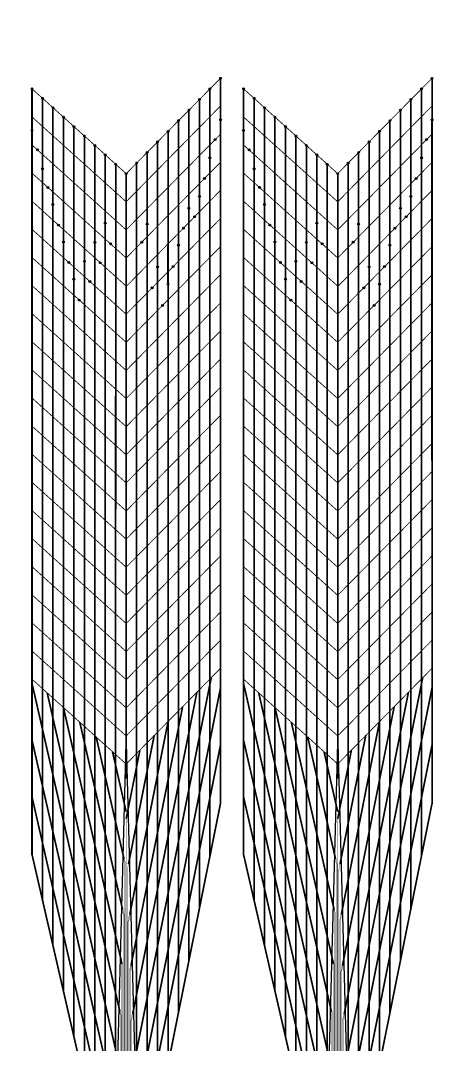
# Model space of a CAD drawing. Header units: millimetres. Extents: x -51 to 51, y -51 to 51.
# Drawn here: x -4.52 to 0.49, y 7.89 to 20.03 of the extents above; entities that cross this region are included whole.
import ezdxf

# ---------------------------------------------------------------- set-up
doc = ezdxf.new("R2010")
doc.units = ezdxf.units.MM
doc.linetypes.add('DASHED', pattern=[19.05, 12.7, -6.35])
for name, color, linetype in [('bottom_SU8', 5, 'Continuous'), ('metal', 43, 'Continuous'), ('Pt_pads', 1, 'Continuous'), ('reference', 18, 'DASHED')]:
    doc.layers.add(name, color=color, linetype=linetype)
doc.layers.add('top SU-8', color=3, linetype='Continuous', transparency=0.63)

msp = doc.modelspace()

# ---------------------------------------------------------------- linework, layer by layer
at = {"layer": 'bottom_SU8', "transparency": 33554559}
for points, const_width in [([(-3.271, 18.216), (-2.152, 19.347)], 0.01), ([(-0.762, 18.216), (0.357, 19.347)], 0.01), ([(-3.271, 17.882), (-2.153, 19.017)], 0.01), ([(-0.762, 17.882), (0.355, 19.017)], 0.01), ([(-3.271, 17.549), (-2.152, 18.684)], 0.01), ([(-0.762, 17.549), (0.357, 18.684)], 0.01), ([(-3.271, 17.216), (-2.152, 18.351)], 0.01), ([(-0.762, 17.216), (0.357, 18.351)], 0.01), ([(-3.271, 16.877), (-2.152, 18.018)], 0.01), ([(-0.762, 16.877), (0.357, 18.018)], 0.01), ([(-3.271, 16.549), (-2.152, 17.684)], 0.01), ([(-0.762, 16.549), (0.357, 17.684)], 0.01), ([(-3.271, 16.216), (-2.152, 17.351)], 0.01), ([(-0.762, 16.216), (0.357, 17.351)], 0.01), ([(-3.271, 15.882), (-2.152, 17.018)], 0.01), ([(-0.762, 15.882), (0.357, 17.018)], 0.01), ([(-3.271, 15.549), (-2.152, 16.684)], 0.01), ([(-0.762, 15.549), (0.357, 16.684)], 0.01), ([(-3.271, 15.216), (-2.152, 16.351)], 0.01), ([(-0.762, 15.216), (0.357, 16.351)], 0.01), ([(-3.271, 14.882), (-2.152, 16.018)], 0.01), ([(-0.762, 14.882), (0.357, 16.018)], 0.01), ([(-3.271, 14.549), (-2.152, 15.684)], 0.01), ([(-0.762, 14.549), (0.357, 15.684)], 0.01), ([(-3.271, 14.216), (-2.152, 15.351)], 0.01), ([(-0.762, 14.216), (0.357, 15.351)], 0.01), ([(-3.271, 13.882), (-2.152, 15.018)], 0.01), ([(-0.762, 13.882), (0.357, 15.018)], 0.01), ([(-3.271, 13.549), (-2.152, 14.684)], 0.01), ([(-0.762, 13.549), (0.357, 14.684)], 0.01), ([(-3.271, 13.216), (-2.152, 14.351)], 0.01), ([(-0.762, 13.216), (0.357, 14.351)], 0.01), ([(-3.271, 12.882), (-2.152, 14.018)], 0.01), ([(-0.762, 12.882), (0.357, 14.018)], 0.01), ([(-3.271, 12.549), (-2.152, 13.684)], 0.01), ([(-0.762, 12.549), (0.357, 13.684)], 0.01), ([(-3.271, 12.216), (-2.152, 13.351)], 0.01), ([(-0.762, 12.216), (0.357, 13.351)], 0.01), ([(-3.271, 11.882), (-2.152, 13.018)], 0.01), ([(-0.762, 11.882), (0.357, 13.018)], 0.01), ([(-3.271, 11.549), (-2.152, 12.684)], 0.01), ([(-0.762, 11.549), (0.357, 12.684)], 0.01), ([(-3.271, 11.216), (-2.152, 12.351)], 0.01), ([(-0.762, 11.216), (0.357, 12.351)], 0.01), ([(-4.388, 12.173), (-3.351, 7.632)], 0.02), ([(-2.262, 12.239), (-3.184, 7.633)], 0.02), ([(-1.879, 12.173), (-0.842, 7.632)], 0.02), ([(0.246, 12.239), (-0.675, 7.633)], 0.02), ([(-4.208, 12.06), (-3.345, 8.279)], 0.02), ([(-2.432, 12.068), (-3.194, 8.254)], 0.02), ([(-2.152, 12.117), (-3.166, 7.049)], 0.02), ([(-1.699, 12.06), (-0.836, 8.279)], 0.02), ([(0.077, 12.068), (-0.685, 8.254)], 0.02), ([(0.357, 12.117), (-0.657, 7.049)], 0.02), ([(-2.601, 11.896), (-3.214, 8.826)], 0.02), ([(-0.092, 11.896), (-0.706, 8.826)], 0.02), ([(-4.015, 11.886), (-3.32, 8.843)], 0.02), ([(-1.506, 11.886), (-0.811, 8.843)], 0.02), ([(-3.821, 11.711), (-3.313, 9.488)], 0.02), ([(-2.774, 11.719), (-3.228, 9.432)], 0.02), ([(-1.312, 11.711), (-0.804, 9.488)], 0.02), ([(-0.266, 11.719), (-0.719, 9.432)], 0.02), ([(-3.627, 11.537), (-3.296, 10.088)], 0.02), ([(-2.938, 11.558), (-3.244, 10.028)], 0.02), ([(-1.118, 11.537), (-0.787, 10.088)], 0.02), ([(-0.429, 11.558), (-0.735, 10.028)], 0.02), ([(-4.388, 11.5), (-3.369, 7.037)], 0.02), ([(-2.152, 11.443), (-3.153, 6.438)], 0.02), ([(-1.879, 11.5), (-0.86, 7.037)], 0.02), ([(0.357, 11.443), (-0.644, 6.438)], 0.02), ([(-3.433, 11.362), (-3.271, 10.65)], 0.02), ([(-3.108, 11.381), (-3.271, 10.566)], 0.02), ([(-0.924, 11.362), (-0.762, 10.65)], 0.02), ([(-0.599, 11.381), (-0.762, 10.566)], 0.02), ([(-4.388, 10.826), (-3.375, 6.389)], 0.02), ([(-1.879, 10.826), (-0.866, 6.389)], 0.02)]:
    msp.add_lwpolyline(points, dxfattribs=dict(at, const_width=const_width))
at = {"layer": 'bottom_SU8', "transparency": 33554544}
for points, const_width in [([(-2.152, 19.347), (-2.152, 10.743)], 0.02), ([(0.357, 19.347), (0.357, 10.743)], 0.02), ([(-4.388, 19.222), (-4.388, 10.137)], 0.02), ([(-4.388, 19.222), (-3.271, 18.216)], 0.01), ([(-2.277, 19.222), (-2.277, 10.127)], 0.02), ([(-1.879, 19.222), (-1.879, 10.137)], 0.02), ([(-1.879, 19.222), (-0.762, 18.216)], 0.01), ([(0.231, 19.222), (0.231, 10.127)], 0.02), ([(-4.388, 18.888), (-3.271, 17.882)], 0.01), ([(-4.015, 16.127), (-4.015, 18.886)], 0.02), ([(-1.879, 18.888), (-0.762, 17.882)], 0.01), ([(-1.506, 16.127), (-1.506, 18.886)], 0.02), ([(-4.388, 18.556), (-3.271, 17.549)], 0.01), ([(-1.879, 18.556), (-0.762, 17.549)], 0.01), ([(-4.388, 18.222), (-3.271, 17.216)], 0.01), ([(-3.271, 18.216), (-3.271, 11.044)], 0.02), ([(-1.879, 18.222), (-0.762, 17.216)], 0.01), ([(-0.762, 18.216), (-0.762, 11.044)], 0.02), ([(-4.388, 17.889), (-3.271, 16.882)], 0.01), ([(-1.879, 17.889), (-0.762, 16.882)], 0.01), ([(-4.388, 17.556), (-3.271, 16.549)], 0.01), ([(-1.879, 17.556), (-0.762, 16.549)], 0.01), ([(-4.388, 17.222), (-3.271, 16.216)], 0.01), ([(-1.879, 17.222), (-0.762, 16.216)], 0.01), ([(-4.388, 16.889), (-3.271, 15.882)], 0.01), ([(-1.879, 16.889), (-0.762, 15.882)], 0.01), ([(-4.388, 16.556), (-3.271, 15.549)], 0.01), ([(-1.879, 16.556), (-0.762, 15.549)], 0.01), ([(-4.388, 16.222), (-3.271, 15.216)], 0.01), ([(-1.879, 16.222), (-0.762, 15.216)], 0.01), ([(-4.388, 15.889), (-3.271, 14.882)], 0.01), ([(-1.879, 15.889), (-0.762, 14.882)], 0.01), ([(-4.388, 15.556), (-3.271, 14.549)], 0.01), ([(-1.879, 15.556), (-0.762, 14.549)], 0.01), ([(-4.388, 15.222), (-3.271, 14.216)], 0.01), ([(-1.879, 15.222), (-0.762, 14.216)], 0.01), ([(-4.388, 14.889), (-3.271, 13.882)], 0.01), ([(-1.879, 14.889), (-0.762, 13.882)], 0.01), ([(-4.388, 14.556), (-3.271, 13.549)], 0.01), ([(-1.879, 14.556), (-0.762, 13.549)], 0.01), ([(-4.388, 14.222), (-3.271, 13.216)], 0.01), ([(-1.879, 14.222), (-0.762, 13.216)], 0.01), ([(-4.388, 13.889), (-3.271, 12.882)], 0.01), ([(-1.879, 13.889), (-0.762, 12.882)], 0.01), ([(-4.388, 13.556), (-3.271, 12.549)], 0.01), ([(-1.879, 13.556), (-0.762, 12.549)], 0.01), ([(-4.388, 13.222), (-3.271, 12.216)], 0.01), ([(-1.879, 13.222), (-0.762, 12.216)], 0.01), ([(-4.388, 12.889), (-3.271, 11.882)], 0.01), ([(-1.879, 12.889), (-0.762, 11.882)], 0.01), ([(-4.388, 12.556), (-3.271, 11.549)], 0.01), ([(-1.879, 12.556), (-0.762, 11.549)], 0.01), ([(-4.388, 12.222), (-3.271, 11.216)], 0.01), ([(-1.879, 12.222), (-0.762, 11.216)], 0.01), ([(-3.131, 5.879), (-2.152, 10.749)], 0.02), ([(-0.623, 5.879), (0.357, 10.749)], 0.02), ([(-4.388, 10.144), (-3.411, 5.898)], 0.02), ([(-1.879, 10.144), (-0.902, 5.898)], 0.02)]:
    msp.add_lwpolyline(points, dxfattribs=dict(at, const_width=const_width))
at = {"layer": 'bottom_SU8', "transparency": 33554559}
for points in [[(-4.263, 19.11, 0.02, 0.02, 0), (-4.263, 9.601, 0.02, 0.02, 0)], [(-2.402, 19.097, 0.02, 0.02, 0), (-2.402, 9.505, 0.02, 0.02, 0)], [(-1.754, 19.11, 0.02, 0.02, 0), (-1.754, 9.601, 0.02, 0.02, 0)], [(0.106, 19.097, 0.02, 0.02, 0), (0.106, 9.505, 0.02, 0.02, 0)], [(-4.139, 18.998, 0.02, 0.02, 0), (-4.139, 9.062, 0.02, 0.02, 0)], [(-2.526, 18.971, 0.02, 0.02, 0), (-2.526, 8.888, 0.02, 0.02, 0)], [(-1.63, 18.998, 0.02, 0.02, 0), (-1.63, 9.062, 0.02, 0.02, 0)], [(-0.018, 18.971, 0.02, 0.02, 0), (-0.018, 8.888, 0.02, 0.02, 0)], [(-2.65, 18.845, 0.02, 0.02, 0), (-2.65, 8.271, 0.02, 0.02, 0)], [(-0.142, 18.845, 0.02, 0.02, 0), (-0.142, 8.271, 0.02, 0.02, 0)], [(-3.891, 18.774, 0.02, 0.02, 0), (-3.891, 7.984, 0.02, 0.02, 0)], [(-2.774, 18.719, 0.02, 0.02, 0), (-2.774, 7.658, 0.02, 0.02, 0)], [(-1.382, 18.774, 0.02, 0.02, 0), (-1.382, 7.984, 0.02, 0.02, 0)], [(-0.266, 18.719, 0.02, 0.02, 0), (-0.266, 7.658, 0.02, 0.02, 0)], [(-3.767, 18.663, 0.02, 0.02, 0), (-3.767, 7.446, 0.02, 0.02, 0)], [(-2.899, 18.593, 0.02, 0.02, 0), (-2.899, 7.037, 0.02, 0.02, 0)], [(-1.258, 18.663, 0.02, 0.02, 0), (-1.258, 7.446, 0.02, 0.02, 0)], [(-0.39, 18.593, 0.02, 0.02, 0), (-0.39, 7.037, 0.02, 0.02, 0)], [(-3.643, 18.551, 0.02, 0.02, 0), (-3.643, 6.906, 0.02, 0.02, 0)], [(-3.023, 18.468, 0.02, 0.02, 0), (-3.023, 6.42, 0.02, 0.02, 0)], [(-1.134, 18.551, 0.02, 0.02, 0), (-1.134, 6.906, 0.02, 0.02, 0)], [(-0.514, 18.468, 0.02, 0.02, 0), (-0.514, 6.42, 0.02, 0.02, 0)], [(-3.519, 18.439, 0.02, 0.02, 0), (-3.519, 6.368, 0.02, 0.02, 0)], [(-3.395, 18.327, 0.02, 0.02, 0), (-3.397, 6.758, 0.02, 0.02, 0)], [(-3.147, 18.342, 0.02, 0.02, 0), (-3.147, 6.881, 0.02, 0.02, 0)], [(-1.01, 18.439, 0.02, 0.02, 0), (-1.01, 6.368, 0.02, 0.02, 0)], [(-0.886, 18.327, 0.02, 0.02, 0), (-0.888, 6.758, 0.02, 0.02, 0)], [(-0.638, 18.342, 0.02, 0.02, 0), (-0.638, 6.881, 0.02, 0.02, 0)], [(-4.015, 16.127, 0.02, 0.02, 0), (-4.015, 8.523, 0.04, 0.04, 0)], [(-1.506, 16.127, 0.02, 0.02, 0), (-1.506, 8.523, 0.04, 0.04, 0)]]:
    msp.add_lwpolyline(points, format="xyseb", dxfattribs=at)
at = {"layer": 'bottom_SU8', "transparency": 33554544}
for points in [[(-3.271, 11.462), (-3.121, 5.923), (-3.419, 5.923)], [(-0.762, 11.462), (-0.612, 5.923), (-0.91, 5.923)]]:
    msp.add_lwpolyline(points, close=True, dxfattribs=at)
for centre, radius in [((-2.152, 19.347), 0.01), ((0.357, 19.347), 0.01), ((-4.388, 19.222), 0.01), ((-2.277, 19.222), 0.0115), ((-1.879, 19.222), 0.01), ((0.231, 19.222), 0.0115), ((-4.263, 19.11), 0.01), ((-1.754, 19.11), 0.01), ((-4.139, 18.998), 0.01), ((-1.63, 18.998), 0.01), ((-4.015, 18.886), 0.01), ((-2.152, 18.853), 0.011), ((-1.506, 18.886), 0.01), ((0.357, 18.853), 0.011), ((-4.388, 18.729), 0.011), ((-3.891, 18.774), 0.01), ((-1.879, 18.729), 0.011), ((-1.382, 18.774), 0.01), ((-3.767, 18.663), 0.01), ((-2.217, 18.619), 0.011), ((-1.258, 18.663), 0.01), ((0.292, 18.619), 0.011), ((-4.323, 18.497), 0.011), ((-3.643, 18.551), 0.01), ((-1.814, 18.497), 0.011), ((-1.134, 18.551), 0.01), ((-3.519, 18.439), 0.01), ((-3.395, 18.327), 0.01), ((-2.277, 18.404), 0.011), ((-1.01, 18.439), 0.01), ((-0.886, 18.327), 0.01), ((0.232, 18.404), 0.011), ((-4.263, 18.273), 0.011), ((-1.754, 18.273), 0.011), ((-2.342, 18.158), 0.011), ((0.167, 18.158), 0.011), ((-4.199, 18.051), 0.011), ((-1.69, 18.051), 0.011), ((-4.139, 17.85), 0.011), ((-2.402, 17.946), 0.011), ((-1.63, 17.85), 0.011), ((0.106, 17.946), 0.011), ((-2.526, 17.805), 0.011), ((-0.018, 17.805), 0.011), ((-4.074, 17.606), 0.011), ((-3.519, 17.63), 0.011), ((-3.023, 17.618), 0.011), ((-2.459, 17.705), 0.011), ((-1.566, 17.606), 0.011), ((-1.01, 17.63), 0.011), ((-0.514, 17.618), 0.011), ((0.049, 17.705), 0.011), ((-2.591, 17.57), 0.011), ((-0.083, 17.57), 0.011), ((-4.015, 17.406), 0.011), ((-3.643, 17.401), 0.011), ((-3.455, 17.383), 0.011), ((-3.086, 17.404), 0.011), ((-2.65, 17.367), 0.011), ((-1.506, 17.406), 0.011), ((-1.134, 17.401), 0.011), ((-0.946, 17.383), 0.011), ((-0.577, 17.404), 0.011), ((-0.142, 17.367), 0.011), ((-3.951, 17.162), 0.011), ((-3.767, 17.176), 0.011), ((-3.578, 17.16), 0.011), ((-2.898, 17.109), 0.011), ((-2.715, 17.113), 0.011), ((-1.442, 17.162), 0.011), ((-1.258, 17.176), 0.011), ((-1.07, 17.16), 0.011), ((-0.39, 17.109), 0.011), ((-0.206, 17.113), 0.011), ((-3.891, 16.965), 0.011), ((-3.702, 16.938), 0.011), ((-2.775, 16.906), 0.011), ((-1.382, 16.965), 0.011), ((-1.194, 16.938), 0.011), ((-0.266, 16.906), 0.011), ((-2.962, 16.862), 0.011), ((-0.453, 16.862), 0.011), ((-3.827, 16.717), 0.011), ((-2.839, 16.654), 0.011), ((-1.318, 16.717), 0.011), ((-0.33, 16.654), 0.011)]:
    msp.add_circle(centre, radius, dxfattribs=at)
at = {"layer": 'bottom_SU8', "transparency": 33554559}
for centre in [(-2.402, 19.097), (0.106, 19.097), (-2.526, 18.971), (-0.018, 18.971), (-2.65, 18.845), (-0.142, 18.845), (-2.774, 18.719), (-0.266, 18.719), (-2.899, 18.593), (-0.39, 18.593), (-3.023, 18.468), (-0.514, 18.468), (-3.147, 18.342), (-0.638, 18.342), (-3.271, 18.216), (-0.762, 18.216)]:
    msp.add_circle(centre, 0.01, dxfattribs=at)
at = {"layer": 'metal', "transparency": 33554544, "const_width": 0.004}
for points in [[(-2.147, 10.748), (-2.147, 18.853)], [(0.361, 10.748), (0.361, 18.853)], [(-4.392, 10.137), (-4.393, 18.729)], [(-1.883, 10.137), (-1.884, 18.729)], [(-2.157, 18.68), (-2.217, 18.619)], [(-2.157, 10.749), (-2.157, 18.681)], [(0.352, 18.68), (0.292, 18.619)], [(0.352, 10.749), (0.352, 18.681)], [(-4.384, 18.552), (-4.323, 18.497)], [(-4.383, 10.142), (-4.383, 18.551)], [(-1.875, 18.552), (-1.814, 18.497)], [(-1.874, 10.142), (-1.874, 18.551)], [(-2.272, 10.819), (-2.272, 18.404)], [(0.237, 10.819), (0.237, 18.404)], [(-2.282, 18.219), (-2.342, 18.158)], [(-2.282, 10.82), (-2.282, 18.221)], [(0.227, 18.219), (0.167, 18.158)], [(0.227, 10.82), (0.227, 18.221)], [(-4.258, 10.278), (-4.258, 18.109)], [(-4.258, 18.105), (-4.199, 18.051)], [(-1.749, 10.278), (-1.749, 18.109)], [(-1.749, 18.105), (-1.69, 18.051)], [(-4.144, 17.85), (-4.144, 10.405)], [(-2.397, 10.865), (-2.397, 17.946)], [(-1.635, 17.85), (-1.635, 10.405)], [(0.112, 10.865), (0.112, 17.946)], [(-2.522, 10.918), (-2.522, 17.805)], [(-2.407, 17.759), (-2.459, 17.705)], [(-2.407, 10.866), (-2.407, 17.761)], [(-0.013, 10.918), (-0.013, 17.805)], [(0.102, 17.759), (0.049, 17.705)], [(0.102, 10.866), (0.102, 17.761)], [(-4.135, 17.661), (-4.074, 17.606)], [(-4.134, 10.405), (-4.134, 17.66)], [(-3.523, 11.061), (-3.523, 17.63)], [(-3.022, 11.131), (-3.022, 17.618)], [(-2.529, 17.634), (-2.591, 17.57)], [(-2.531, 10.921), (-2.53, 17.633)], [(-1.626, 17.661), (-1.566, 17.606)], [(-1.625, 10.405), (-1.625, 17.66)], [(-1.014, 11.061), (-1.014, 17.63)], [(-0.514, 11.131), (-0.514, 17.618)], [(-0.02, 17.634), (-0.083, 17.57)], [(-0.022, 10.921), (-0.021, 17.633)], [(-4.019, 10.535), (-4.019, 17.406)], [(-3.647, 10.93), (-3.647, 17.402)], [(-3.515, 17.438), (-3.455, 17.383)], [(-3.514, 11.061), (-3.514, 17.437)], [(-3.149, 17.34), (-3.086, 17.404)], [(-2.646, 10.97), (-2.645, 17.367)], [(-1.51, 10.535), (-1.51, 17.406)], [(-1.138, 10.93), (-1.138, 17.402)], [(-1.007, 17.438), (-0.946, 17.383)], [(-1.005, 11.061), (-1.006, 17.437)], [(-0.64, 17.34), (-0.577, 17.404)], [(-0.137, 10.97), (-0.136, 17.367)], [(-3.147, 11.185), (-3.147, 17.342)], [(-0.638, 11.185), (-0.638, 17.342)], [(-4.011, 10.535), (-4.011, 17.218)], [(-4.011, 17.216), (-3.951, 17.162)], [(-3.772, 10.799), (-3.772, 17.176)], [(-3.638, 10.93), (-3.638, 17.215)], [(-3.638, 17.213), (-3.578, 17.16)], [(-2.655, 17.174), (-2.715, 17.113)], [(-2.655, 10.971), (-2.655, 17.175)], [(-1.502, 10.535), (-1.502, 17.218)], [(-1.502, 17.216), (-1.442, 17.162)], [(-1.263, 10.799), (-1.263, 17.176)], [(-1.129, 10.93), (-1.129, 17.215)], [(-1.129, 17.213), (-1.07, 17.16)], [(-0.146, 17.174), (-0.206, 17.113)], [(-0.146, 10.971), (-0.146, 17.175)], [(-2.894, 11.094), (-2.894, 17.109)], [(-0.385, 11.094), (-0.386, 17.109)], [(-3.895, 10.669), (-3.895, 16.965)], [(-3.762, 10.801), (-3.762, 16.994)], [(-3.762, 16.992), (-3.702, 16.938)], [(-2.902, 16.924), (-2.962, 16.862)], [(-2.904, 11.094), (-2.903, 16.923)], [(-2.769, 11.025), (-2.769, 16.906)], [(-1.387, 10.669), (-1.387, 16.965)], [(-1.253, 10.801), (-1.253, 16.994)], [(-1.253, 16.992), (-1.194, 16.938)], [(-0.393, 16.924), (-0.453, 16.862)], [(-0.395, 11.094), (-0.394, 16.923)], [(-0.261, 11.025), (-0.261, 16.906)], [(-3.887, 10.668), (-3.887, 16.774)], [(-3.887, 16.772), (-3.827, 16.717)], [(-1.379, 10.668), (-1.378, 16.774)], [(-1.378, 16.772), (-1.318, 16.717)], [(-2.78, 16.714), (-2.839, 16.654)], [(-2.78, 11.025), (-2.78, 16.716)], [(-0.271, 16.714), (-0.33, 16.654)], [(-0.271, 11.025), (-0.271, 16.716)], [(-3.147, 11.186), (-3.27, 10.571)], [(-0.638, 11.186), (-0.761, 10.571)], [(-3.287, 10.026), (-3.523, 11.062)], [(-3.278, 10.027), (-3.514, 11.062)], [(-3.022, 11.134), (-3.26, 9.947)], [(-3.251, 9.343), (-2.903, 11.095)], [(-3.242, 9.343), (-2.894, 11.095)], [(-0.778, 10.026), (-1.014, 11.062)], [(-0.769, 10.027), (-1.005, 11.062)], [(-0.514, 11.134), (-0.751, 9.947)], [(-0.742, 9.343), (-0.394, 11.095)], [(-0.733, 9.343), (-0.385, 11.095)], [(-3.305, 9.431), (-3.647, 10.932)], [(-3.296, 9.431), (-3.638, 10.932)], [(-3.233, 8.757), (-2.78, 11.026)], [(-3.224, 8.76), (-2.769, 11.026)], [(-3.215, 8.176), (-2.655, 10.973)], [(-3.206, 8.173), (-2.645, 10.973)], [(-0.796, 9.431), (-1.138, 10.932)], [(-0.787, 9.431), (-1.13, 10.932)], [(-0.724, 8.757), (-0.271, 11.026)], [(-0.715, 8.76), (-0.261, 11.026)], [(-0.706, 8.176), (-0.146, 10.973)], [(-0.697, 8.173), (-0.136, 10.973)], [(-3.197, 7.592), (-2.531, 10.922)], [(-3.188, 7.591), (-2.522, 10.92)], [(-3.179, 7.009), (-2.407, 10.866)], [(-3.17, 7.006), (-2.397, 10.866)], [(-3.161, 6.425), (-2.282, 10.821)], [(-3.153, 6.414), (-2.272, 10.821)], [(-0.688, 7.592), (-0.022, 10.922)], [(-0.679, 7.591), (-0.013, 10.92)], [(-0.67, 7.009), (0.102, 10.866)], [(-0.661, 7.006), (0.112, 10.866)], [(-0.652, 6.425), (0.227, 10.821)], [(-0.644, 6.414), (0.237, 10.821)], [(-3.323, 8.837), (-3.772, 10.801)], [(-3.314, 8.84), (-3.762, 10.802)], [(-3.143, 5.847), (-2.157, 10.75)], [(-3.134, 5.846), (-2.147, 10.749)], [(-0.814, 8.837), (-1.263, 10.801)], [(-0.805, 8.84), (-1.253, 10.802)], [(-0.634, 5.847), (0.352, 10.75)], [(-0.625, 5.846), (0.361, 10.749)], [(-3.341, 8.243), (-3.895, 10.669)], [(-3.332, 8.243), (-3.887, 10.669)], [(-3.269, -11.096), (-3.269, 10.575)], [(-0.832, 8.243), (-1.387, 10.669)], [(-0.823, 8.243), (-1.379, 10.669)], [(-0.76, -11.096), (-0.76, 10.575)], [(-3.359, 7.649), (-4.019, 10.536)], [(-3.35, 7.649), (-4.011, 10.536)], [(-0.85, 7.649), (-1.51, 10.536)], [(-0.841, 7.649), (-1.502, 10.536)], [(-3.377, 7.052), (-4.144, 10.408)], [(-3.368, 7.052), (-4.134, 10.408)], [(-0.868, 7.052), (-1.635, 10.408)], [(-0.859, 7.052), (-1.625, 10.408)], [(-4.269, 10.285), (-3.395, 6.455)], [(-3.386, 6.456), (-4.259, 10.285)], [(-1.76, 10.285), (-0.886, 6.455)], [(-0.877, 6.456), (-1.751, 10.285)], [(-4.392, 10.143), (-3.413, 5.887)], [(-3.404, 5.889), (-4.383, 10.143)], [(-1.884, 10.143), (-0.904, 5.887)], [(-0.895, 5.889), (-1.874, 10.143)], [(-3.287, -12.096), (-3.287, 10.027)], [(-3.278, -11.596), (-3.278, 10.029)], [(-3.26, -10.596), (-3.26, 9.956)], [(-0.778, -12.096), (-0.778, 10.027)], [(-0.769, -11.596), (-0.769, 10.029)], [(-0.751, -10.596), (-0.751, 9.956)], [(-3.305, -13.096), (-3.305, 9.437)], [(-3.296, -12.596), (-3.296, 9.437)], [(-3.251, -10.096), (-3.251, 9.348)], [(-3.242, -9.596), (-3.242, 9.348)], [(-0.796, -13.096), (-0.796, 9.437)], [(-0.787, -12.596), (-0.787, 9.437)], [(-0.742, -10.096), (-0.742, 9.348)], [(-0.733, -9.596), (-0.733, 9.348)], [(-3.323, -14.096), (-3.323, 8.839)], [(-3.314, -13.596), (-3.314, 8.841)], [(-3.233, -9.096), (-3.233, 8.76)], [(-3.224, -8.596), (-3.224, 8.762)], [(-0.814, -14.096), (-0.814, 8.839)], [(-0.805, -13.596), (-0.805, 8.841)], [(-0.724, -9.096), (-0.724, 8.76)], [(-0.715, -8.596), (-0.715, 8.762)], [(-3.341, -15.096), (-3.341, 8.244)], [(-3.332, -14.596), (-3.332, 8.244)], [(-3.215, -8.096), (-3.215, 8.176)], [(-3.206, -7.596), (-3.206, 8.176)], [(-0.832, -15.096), (-0.832, 8.244)], [(-0.823, -14.596), (-0.823, 8.244)], [(-0.706, -8.096), (-0.706, 8.176)], [(-0.697, -7.596), (-0.697, 8.176)]]:
    msp.add_lwpolyline(points, dxfattribs=at)
at = {"layer": 'metal', "transparency": 33554554, "const_width": 0.004}
for points in [[(-4.267, 10.278), (-4.268, 18.273)], [(-1.758, 10.278), (-1.759, 18.273)]]:
    msp.add_lwpolyline(points, dxfattribs=at)
at = {"layer": 'metal', "transparency": 33554544}
for centre in [(-2.152, 18.853), (0.357, 18.853), (-4.388, 18.729), (-1.879, 18.729), (-2.217, 18.619), (0.292, 18.619), (-4.323, 18.497), (-1.814, 18.497), (-2.277, 18.404), (0.232, 18.404), (-4.263, 18.273), (-1.754, 18.273), (-2.342, 18.158), (0.167, 18.158), (-4.199, 18.051), (-1.69, 18.051), (-4.139, 17.85), (-2.402, 17.946), (-1.63, 17.85), (0.106, 17.946), (-2.526, 17.805), (-0.018, 17.805), (-4.074, 17.606), (-3.519, 17.63), (-3.023, 17.618), (-2.459, 17.705), (-1.566, 17.606), (-1.01, 17.63), (-0.514, 17.618), (0.049, 17.705), (-2.591, 17.57), (-0.083, 17.57), (-4.015, 17.406), (-3.643, 17.401), (-3.455, 17.383), (-3.086, 17.404), (-2.65, 17.367), (-1.506, 17.406), (-1.134, 17.401), (-0.946, 17.383), (-0.577, 17.404), (-0.142, 17.367), (-3.951, 17.162), (-3.767, 17.176), (-3.578, 17.16), (-2.715, 17.113), (-1.442, 17.162), (-1.258, 17.176), (-1.07, 17.16), (-0.206, 17.113), (-2.898, 17.109), (-0.39, 17.109), (-3.891, 16.965), (-3.702, 16.938), (-2.775, 16.906), (-1.382, 16.965), (-1.194, 16.938), (-0.266, 16.906), (-2.962, 16.862), (-0.453, 16.862), (-3.827, 16.717), (-2.839, 16.654), (-1.318, 16.717), (-0.33, 16.654)]:
    msp.add_circle(centre, 0.01, dxfattribs=at)
at = {"layer": 'Pt_pads', "transparency": 33554544}
for centre in [(-2.152, 18.853), (0.357, 18.853), (-4.388, 18.729), (-1.879, 18.729), (-2.217, 18.619), (0.292, 18.619), (-4.323, 18.497), (-1.814, 18.497), (-2.277, 18.404), (0.232, 18.404), (-4.263, 18.273), (-1.754, 18.273), (-2.342, 18.158), (0.167, 18.158), (-4.199, 18.051), (-1.69, 18.051), (-4.139, 17.85), (-2.402, 17.946), (-1.63, 17.85), (0.106, 17.946), (-2.526, 17.805), (-0.018, 17.805), (-4.074, 17.606), (-3.519, 17.63), (-3.023, 17.618), (-2.459, 17.705), (-1.566, 17.606), (-1.01, 17.63), (-0.514, 17.618), (0.049, 17.705), (-2.591, 17.57), (-0.083, 17.57), (-4.015, 17.406), (-3.643, 17.401), (-3.455, 17.383), (-3.086, 17.404), (-2.65, 17.367), (-1.506, 17.406), (-1.134, 17.401), (-0.946, 17.383), (-0.577, 17.404), (-0.142, 17.367), (-3.951, 17.162), (-3.767, 17.176), (-3.578, 17.16), (-2.715, 17.113), (-1.442, 17.162), (-1.258, 17.176), (-1.07, 17.16), (-0.206, 17.113), (-2.898, 17.109), (-0.39, 17.109), (-3.891, 16.965), (-3.702, 16.938), (-2.775, 16.906), (-1.382, 16.965), (-1.194, 16.938), (-0.266, 16.906), (-2.962, 16.862), (-0.453, 16.862), (-3.827, 16.717), (-2.839, 16.654), (-1.318, 16.717), (-0.33, 16.654)]:
    msp.add_circle(centre, 0.01, dxfattribs=at)
at = {"layer": 'reference'}
msp.add_circle((0, 0), 38.1, dxfattribs=at)
at = {"layer": 'top SU-8', "transparency": 33554559}
for points, const_width in [([(-3.271, 18.216), (-2.152, 19.347)], 0.01), ([(-0.762, 18.216), (0.357, 19.347)], 0.01), ([(-3.271, 17.882), (-2.153, 19.017)], 0.01), ([(-0.762, 17.882), (0.355, 19.017)], 0.01), ([(-3.271, 17.549), (-2.227, 18.609)], 0.01), ([(-0.762, 17.549), (0.282, 18.609)], 0.01), ([(-3.076, 17.414), (-2.352, 18.148)], 0.01), ([(-0.567, 17.414), (0.157, 18.148)], 0.01), ([(-2.705, 17.123), (-2.152, 17.684)], 0.01), ([(-0.197, 17.123), (0.357, 17.684)], 0.01), ([(-3.271, 16.877), (-2.601, 17.56)], 0.01), ([(-0.762, 16.877), (-0.092, 17.56)], 0.01), ([(-2.83, 16.663), (-2.152, 17.351)], 0.01), ([(-0.321, 16.663), (0.357, 17.351)], 0.01), ([(-3.271, 15.882), (-2.152, 17.018)], 0.01), ([(-0.762, 15.882), (0.357, 17.018)], 0.01), ([(-3.271, 15.549), (-2.152, 16.684)], 0.01), ([(-0.762, 15.549), (0.357, 16.684)], 0.01), ([(-3.271, 15.216), (-2.152, 16.351)], 0.01), ([(-0.762, 15.216), (0.357, 16.351)], 0.01), ([(-3.271, 14.882), (-2.152, 16.018)], 0.01), ([(-0.762, 14.882), (0.357, 16.018)], 0.01), ([(-3.271, 14.549), (-2.152, 15.684)], 0.01), ([(-0.762, 14.549), (0.357, 15.684)], 0.01), ([(-3.271, 14.216), (-2.152, 15.351)], 0.01), ([(-0.762, 14.216), (0.357, 15.351)], 0.01), ([(-3.271, 13.882), (-2.152, 15.018)], 0.01), ([(-0.762, 13.882), (0.357, 15.018)], 0.01), ([(-3.271, 13.549), (-2.152, 14.684)], 0.01), ([(-0.762, 13.549), (0.357, 14.684)], 0.01), ([(-3.271, 13.216), (-2.152, 14.351)], 0.01), ([(-0.762, 13.216), (0.357, 14.351)], 0.01), ([(-3.271, 12.882), (-2.152, 14.018)], 0.01), ([(-0.762, 12.882), (0.357, 14.018)], 0.01), ([(-3.271, 12.549), (-2.152, 13.684)], 0.01), ([(-0.762, 12.549), (0.357, 13.684)], 0.01), ([(-3.271, 12.216), (-2.152, 13.351)], 0.01), ([(-0.762, 12.216), (0.357, 13.351)], 0.01), ([(-3.271, 11.882), (-2.152, 13.018)], 0.01), ([(-0.762, 11.882), (0.357, 13.018)], 0.01), ([(-3.271, 11.549), (-2.152, 12.684)], 0.01), ([(-0.762, 11.549), (0.357, 12.684)], 0.01), ([(-3.271, 11.216), (-2.152, 12.351)], 0.01), ([(-0.762, 11.216), (0.357, 12.351)], 0.01), ([(-4.388, 12.173), (-3.351, 7.632)], 0.02), ([(-2.262, 12.239), (-3.184, 7.633)], 0.02), ([(-1.879, 12.173), (-0.842, 7.632)], 0.02), ([(0.246, 12.239), (-0.675, 7.633)], 0.02), ([(-4.208, 12.06), (-3.345, 8.279)], 0.02), ([(-2.432, 12.068), (-3.194, 8.254)], 0.02), ([(-2.152, 12.117), (-3.166, 7.049)], 0.02), ([(-1.699, 12.06), (-0.836, 8.279)], 0.02), ([(0.077, 12.068), (-0.685, 8.254)], 0.02), ([(0.357, 12.117), (-0.657, 7.049)], 0.02), ([(-2.601, 11.896), (-3.214, 8.826)], 0.02), ([(-0.092, 11.896), (-0.706, 8.826)], 0.02), ([(-4.015, 11.886), (-3.32, 8.843)], 0.02), ([(-1.506, 11.886), (-0.811, 8.843)], 0.02), ([(-3.821, 11.711), (-3.313, 9.488)], 0.02), ([(-2.774, 11.719), (-3.228, 9.432)], 0.02), ([(-1.312, 11.711), (-0.804, 9.488)], 0.02), ([(-0.266, 11.719), (-0.719, 9.432)], 0.02), ([(-3.627, 11.537), (-3.296, 10.088)], 0.02), ([(-2.938, 11.558), (-3.244, 10.028)], 0.02), ([(-1.118, 11.537), (-0.787, 10.088)], 0.02), ([(-0.429, 11.558), (-0.735, 10.028)], 0.02), ([(-4.388, 11.5), (-3.369, 7.037)], 0.02), ([(-2.152, 11.443), (-3.153, 6.438)], 0.02), ([(-1.879, 11.5), (-0.86, 7.037)], 0.02), ([(0.357, 11.443), (-0.644, 6.438)], 0.02), ([(-3.433, 11.362), (-3.271, 10.65)], 0.02), ([(-3.108, 11.381), (-3.271, 10.566)], 0.02), ([(-0.924, 11.362), (-0.762, 10.65)], 0.02), ([(-0.599, 11.381), (-0.762, 10.566)], 0.02), ([(-4.388, 10.826), (-3.375, 6.389)], 0.02), ([(-1.879, 10.826), (-0.866, 6.389)], 0.02)]:
    msp.add_lwpolyline(points, dxfattribs=dict(at, const_width=const_width))
at = {"layer": 'top SU-8', "transparency": 33554544}
for points, const_width in [([(-2.152, 18.868), (-2.152, 19.347)], 0.02), ([(0.357, 18.868), (0.357, 19.347)], 0.02), ([(-4.388, 18.748), (-4.388, 19.222)], 0.02), ([(-4.388, 19.222), (-3.271, 18.216)], 0.01), ([(-2.277, 18.419), (-2.277, 19.222)], 0.02), ([(-1.879, 18.748), (-1.879, 19.222)], 0.02), ([(-1.879, 19.222), (-0.762, 18.216)], 0.01), ([(0.231, 18.419), (0.231, 19.222)], 0.02), ([(-4.263, 18.29), (-4.263, 19.11)], 0.02), ([(-2.402, 17.96), (-2.402, 19.097)], 0.02), ([(-1.754, 18.29), (-1.754, 19.11)], 0.02), ([(0.106, 17.96), (0.106, 19.097)], 0.02), ([(-4.139, 17.867), (-4.139, 18.998)], 0.02), ([(-2.526, 17.822), (-2.526, 18.971)], 0.02), ([(-1.63, 17.867), (-1.63, 18.998)], 0.02), ([(-0.018, 17.822), (-0.018, 18.971)], 0.02), ([(-4.388, 18.888), (-3.271, 17.882)], 0.01), ([(-4.015, 17.421), (-4.015, 18.886)], 0.02), ([(-2.65, 17.384), (-2.65, 18.845)], 0.02), ([(-2.153, 18.837), (-2.152, 10.743)], 0.02), ([(-1.879, 18.888), (-0.762, 17.882)], 0.01), ([(-1.506, 17.421), (-1.506, 18.886)], 0.02), ([(-0.142, 17.384), (-0.142, 18.845)], 0.02), ([(0.356, 18.837), (0.357, 10.743)], 0.02), ([(-4.388, 18.716), (-4.388, 10.137)], 0.02), ([(-3.891, 16.98), (-3.891, 18.774)], 0.02), ([(-2.775, 16.92), (-2.774, 18.719)], 0.02), ([(-1.879, 18.716), (-1.879, 10.137)], 0.02), ([(-1.382, 16.98), (-1.382, 18.774)], 0.02), ([(-0.266, 16.92), (-0.266, 18.719)], 0.02), ([(-3.767, 17.189), (-3.767, 18.663)], 0.02), ([(-2.898, 17.13), (-2.899, 18.593)], 0.02), ([(-2.206, 18.63), (-2.152, 18.684)], 0.01), ([(-1.258, 17.189), (-1.258, 18.663)], 0.02), ([(-0.39, 17.13), (-0.39, 18.593)], 0.02), ([(0.303, 18.63), (0.357, 18.684)], 0.01), ([(-4.334, 18.507), (-4.388, 18.556)], 0.01), ([(-4.312, 18.487), (-3.271, 17.549)], 0.01), ([(-3.643, 17.416), (-3.643, 18.551)], 0.02), ([(-3.023, 17.634), (-3.023, 18.468)], 0.02), ([(-1.825, 18.507), (-1.879, 18.556)], 0.01), ([(-1.803, 18.487), (-0.762, 17.549)], 0.01), ([(-1.134, 17.416), (-1.134, 18.551)], 0.02), ([(-0.514, 17.634), (-0.514, 18.468)], 0.02), ([(-3.519, 17.647), (-3.519, 18.439)], 0.02), ([(-2.331, 18.17), (-2.152, 18.351)], 0.01), ([(-2.277, 18.388), (-2.277, 10.127)], 0.02), ([(-1.01, 17.647), (-1.01, 18.439)], 0.02), ([(0.178, 18.17), (0.357, 18.351)], 0.01), ([(0.231, 18.388), (0.231, 10.127)], 0.02), ([(-4.21, 18.062), (-4.388, 18.222)], 0.01), ([(-3.271, 18.216), (-3.271, 11.044)], 0.02), ([(-1.701, 18.062), (-1.879, 18.222)], 0.01), ([(-0.762, 18.216), (-0.762, 11.044)], 0.02), ([(-3.467, 17.392), (-4.186, 18.041)], 0.01), ([(-2.45, 17.715), (-2.152, 18.018)], 0.01), ([(-0.958, 17.392), (-1.678, 18.041)], 0.01), ([(0.059, 17.715), (0.357, 18.018)], 0.01), ([(-4.086, 17.616), (-4.388, 17.889)], 0.01), ([(-1.577, 17.616), (-1.879, 17.889)], 0.01), ([(-2.581, 17.581), (-2.469, 17.695)], 0.01), ([(-0.072, 17.581), (0.04, 17.695)], 0.01), ([(-3.962, 17.172), (-4.388, 17.556)], 0.01), ([(-3.589, 17.169), (-4.063, 17.596)], 0.01), ([(-1.453, 17.172), (-1.879, 17.556)], 0.01), ([(-1.08, 17.169), (-1.554, 17.596)], 0.01), ([(-4.015, 16.127), (-4.015, 17.389)], 0.02), ([(-3.446, 17.374), (-3.271, 17.216)], 0.01), ([(-3.096, 17.393), (-3.271, 17.216)], 0.01), ([(-1.506, 16.127), (-1.506, 17.389)], 0.02), ([(-0.937, 17.374), (-0.762, 17.216)], 0.01), ([(-0.587, 17.393), (-0.762, 17.216)], 0.01), ([(-3.839, 16.727), (-4.388, 17.222)], 0.01), ([(-3.712, 16.947), (-3.939, 17.151)], 0.01), ([(-3.569, 17.151), (-3.271, 16.882)], 0.01), ([(-1.33, 16.727), (-1.879, 17.222)], 0.01), ([(-1.204, 16.947), (-1.43, 17.151)], 0.01), ([(-1.06, 17.151), (-0.762, 16.882)], 0.01), ([(-2.725, 17.102), (-2.952, 16.873)], 0.01), ([(-0.217, 17.102), (-0.443, 16.873)], 0.01), ([(-4.388, 16.889), (-3.271, 15.882)], 0.01), ([(-3.693, 16.93), (-3.271, 16.549)], 0.01), ([(-1.879, 16.889), (-0.762, 15.882)], 0.01), ([(-1.184, 16.93), (-0.762, 16.549)], 0.01), ([(-2.972, 16.853), (-3.271, 16.549)], 0.01), ([(-0.463, 16.853), (-0.762, 16.549)], 0.01), ([(-3.818, 16.709), (-3.271, 16.216)], 0.01), ([(-2.849, 16.644), (-3.271, 16.216)], 0.01), ([(-1.309, 16.709), (-0.762, 16.216)], 0.01), ([(-0.34, 16.644), (-0.762, 16.216)], 0.01), ([(-4.388, 16.556), (-3.271, 15.549)], 0.01), ([(-1.879, 16.556), (-0.762, 15.549)], 0.01), ([(-4.388, 16.222), (-3.271, 15.216)], 0.01), ([(-1.879, 16.222), (-0.762, 15.216)], 0.01), ([(-4.388, 15.889), (-3.271, 14.882)], 0.01), ([(-1.879, 15.889), (-0.762, 14.882)], 0.01), ([(-4.388, 15.556), (-3.271, 14.549)], 0.01), ([(-1.879, 15.556), (-0.762, 14.549)], 0.01), ([(-4.388, 15.222), (-3.271, 14.216)], 0.01), ([(-1.879, 15.222), (-0.762, 14.216)], 0.01), ([(-4.388, 14.889), (-3.271, 13.882)], 0.01), ([(-1.879, 14.889), (-0.762, 13.882)], 0.01), ([(-4.388, 14.556), (-3.271, 13.549)], 0.01), ([(-1.879, 14.556), (-0.762, 13.549)], 0.01), ([(-4.388, 14.222), (-3.271, 13.216)], 0.01), ([(-1.879, 14.222), (-0.762, 13.216)], 0.01), ([(-4.388, 13.889), (-3.271, 12.882)], 0.01), ([(-1.879, 13.889), (-0.762, 12.882)], 0.01), ([(-4.388, 13.556), (-3.271, 12.549)], 0.01), ([(-1.879, 13.556), (-0.762, 12.549)], 0.01), ([(-4.388, 13.222), (-3.271, 12.216)], 0.01), ([(-1.879, 13.222), (-0.762, 12.216)], 0.01), ([(-4.388, 12.889), (-3.271, 11.882)], 0.01), ([(-1.879, 12.889), (-0.762, 11.882)], 0.01), ([(-4.388, 12.556), (-3.271, 11.549)], 0.01), ([(-1.879, 12.556), (-0.762, 11.549)], 0.01), ([(-4.388, 12.222), (-3.271, 11.216)], 0.01), ([(-1.879, 12.222), (-0.762, 11.216)], 0.01), ([(-3.131, 5.879), (-2.152, 10.749)], 0.02), ([(-0.623, 5.879), (0.357, 10.749)], 0.02), ([(-4.388, 10.144), (-3.411, 5.898)], 0.02), ([(-1.879, 10.144), (-0.902, 5.898)], 0.02)]:
    msp.add_lwpolyline(points, dxfattribs=dict(at, const_width=const_width))
at = {"layer": 'top SU-8', "transparency": 33554559}
for points in [[(-3.395, 18.327, 0.02, 0.02, 0), (-3.397, 6.758, 0.02, 0.02, 0)], [(-3.147, 18.342, 0.02, 0.02, 0), (-3.147, 6.881, 0.02, 0.02, 0)], [(-0.886, 18.327, 0.02, 0.02, 0), (-0.888, 6.758, 0.02, 0.02, 0)], [(-0.638, 18.342, 0.02, 0.02, 0), (-0.638, 6.881, 0.02, 0.02, 0)], [(-4.263, 18.253, 0.02, 0.02, 0), (-4.263, 9.601, 0.02, 0.02, 0)], [(-1.754, 18.253, 0.02, 0.02, 0), (-1.754, 9.601, 0.02, 0.02, 0)], [(-2.402, 17.931, 0.02, 0.02, 0), (-2.402, 9.505, 0.02, 0.02, 0)], [(0.106, 17.931, 0.02, 0.02, 0), (0.106, 9.505, 0.02, 0.02, 0)], [(-4.139, 17.836, 0.02, 0.02, 0), (-4.139, 9.062, 0.02, 0.02, 0)], [(-2.526, 17.787, 0.02, 0.02, 0), (-2.526, 8.888, 0.02, 0.02, 0)], [(-1.63, 17.836, 0.02, 0.02, 0), (-1.63, 9.062, 0.02, 0.02, 0)], [(-0.018, 17.787, 0.02, 0.02, 0), (-0.018, 8.888, 0.02, 0.02, 0)], [(-3.519, 17.613, 0.02, 0.02, 0), (-3.519, 6.368, 0.02, 0.02, 0)], [(-3.023, 17.602, 0.02, 0.02, 0), (-3.023, 6.42, 0.02, 0.02, 0)], [(-1.01, 17.613, 0.02, 0.02, 0), (-1.01, 6.368, 0.02, 0.02, 0)], [(-0.514, 17.602, 0.02, 0.02, 0), (-0.514, 6.42, 0.02, 0.02, 0)], [(-3.643, 17.387, 0.02, 0.02, 0), (-3.643, 6.906, 0.02, 0.02, 0)], [(-1.134, 17.387, 0.02, 0.02, 0), (-1.134, 6.906, 0.02, 0.02, 0)], [(-2.65, 17.352, 0.02, 0.02, 0), (-2.65, 8.271, 0.02, 0.02, 0)], [(-0.142, 17.352, 0.02, 0.02, 0), (-0.142, 8.271, 0.02, 0.02, 0)], [(-3.767, 17.163, 0.02, 0.02, 0), (-3.767, 7.446, 0.02, 0.02, 0)], [(-1.258, 17.163, 0.02, 0.02, 0), (-1.258, 7.446, 0.02, 0.02, 0)], [(-2.898, 17.095, 0.02, 0.02, 0), (-2.899, 7.037, 0.02, 0.02, 0)], [(-0.39, 17.095, 0.02, 0.02, 0), (-0.39, 7.037, 0.02, 0.02, 0)], [(-3.891, 16.949, 0.02, 0.02, 0), (-3.891, 7.984, 0.02, 0.02, 0)], [(-2.774, 16.891, 0.02, 0.02, 0), (-2.774, 7.658, 0.02, 0.02, 0)], [(-1.382, 16.949, 0.02, 0.02, 0), (-1.382, 7.984, 0.02, 0.02, 0)], [(-0.266, 16.891, 0.02, 0.02, 0), (-0.266, 7.658, 0.02, 0.02, 0)], [(-4.015, 16.127, 0.02, 0.02, 0), (-4.015, 8.523, 0.04, 0.04, 0)], [(-1.506, 16.127, 0.02, 0.02, 0), (-1.506, 8.523, 0.04, 0.04, 0)]]:
    msp.add_lwpolyline(points, format="xyseb", dxfattribs=at)
at = {"layer": 'top SU-8', "transparency": 33554544}
for points in [[(-3.271, 11.462), (-3.121, 5.923), (-3.419, 5.923)], [(-0.762, 11.462), (-0.612, 5.923), (-0.91, 5.923)]]:
    msp.add_lwpolyline(points, close=True, dxfattribs=at)
for centre, radius in [((-2.152, 19.347), 0.01), ((0.357, 19.347), 0.01), ((-4.388, 19.222), 0.01), ((-2.277, 19.222), 0.0115), ((-1.879, 19.222), 0.01), ((0.231, 19.222), 0.0115), ((-4.263, 19.11), 0.01), ((-1.754, 19.11), 0.01), ((-4.139, 18.998), 0.01), ((-1.63, 18.998), 0.01), ((-4.015, 18.886), 0.01), ((-1.506, 18.886), 0.01), ((-3.891, 18.774), 0.01), ((-1.382, 18.774), 0.01), ((-3.767, 18.663), 0.01), ((-1.258, 18.663), 0.01), ((-3.643, 18.551), 0.01), ((-1.134, 18.551), 0.01), ((-3.519, 18.439), 0.01), ((-3.395, 18.327), 0.01), ((-1.01, 18.439), 0.01), ((-0.886, 18.327), 0.01)]:
    msp.add_circle(centre, radius, dxfattribs=at)
at = {"layer": 'top SU-8', "transparency": 33554559}
for centre in [(-2.402, 19.097), (0.106, 19.097), (-2.526, 18.971), (-0.018, 18.971), (-2.65, 18.845), (-0.142, 18.845), (-2.774, 18.719), (-0.266, 18.719), (-2.899, 18.593), (-0.39, 18.593), (-3.023, 18.468), (-0.514, 18.468), (-3.147, 18.342), (-0.638, 18.342), (-3.271, 18.216), (-0.762, 18.216)]:
    msp.add_circle(centre, 0.01, dxfattribs=at)

doc.saveas('drawing.dxf')
